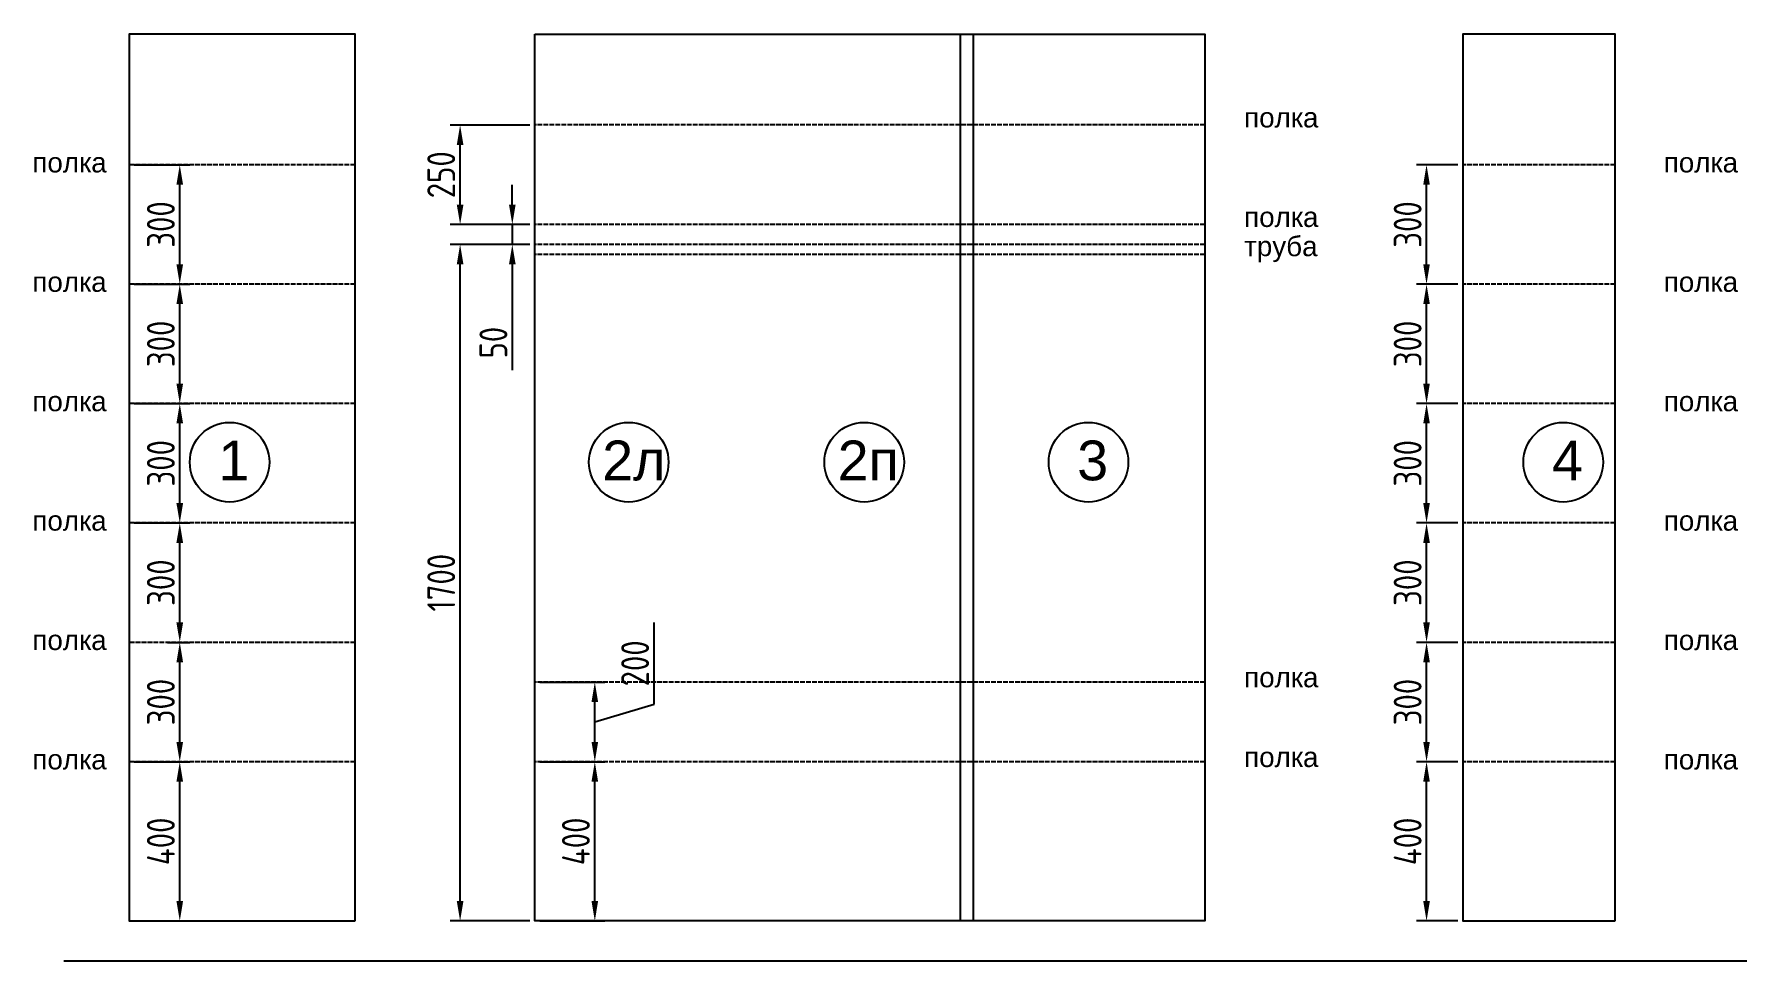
# Model space of a CAD drawing. Header units: millimetres. Extents: x 1713 to 34496, y -3951 to 9799.
# Drawn here: x 8046 to 12350, y 7471 to 9799 of the extents above; entities that cross this region are included whole.
import ezdxf

# ---------------------------------------------------------------- set-up
doc = ezdxf.new("R2010")
doc.units = ezdxf.units.MM
doc.linetypes.add('ACAD_ISO02W100', pattern=[15, 12, -3])
doc.styles.add('awcad.labels', font='eskd.shx')
doc.styles.get("Standard").update_dxf_attribs({"font": 'arial.ttf'})
doc.dimstyles.new('awcad.dim.building', dxfattribs={"dimtxt": 3.5, "dimasz": 2.5, "dimexe": 1.25, "dimexo": 0.625, "dimtad": 1, "dimtxsty": 'awcad.labels', "dimcen": 2.5, "dimadec": 0, "dimazin": 0, "dimtfac": 1, "dimtmove": 0, "dimatfit": 3, "dimldrblk": 'NONE', "dimfxl": 1, "dimarcsym": 0})

# ---------------------------------------------------------------- blocks, each defined once
blk = doc.blocks.new('*D352')
at = {"color": 0, "linetype": 'ByBlock', "lineweight": -2, "transparency": 16777216}
for p, q in [((8297.6, 7971.2), (8437, 7971.2)), ((8412, 7621.2), (8412, 7921.2)), ((8297.6, 7571.2), (8437, 7571.2))]:
    blk.add_line(p, q, dxfattribs=at)
at = {"color": 0, "linetype": 'ByBlock', "transparency": 16777216}
for points in [[(8403.6, 7921.2), (8420.3, 7921.2), (8412, 7971.2)], [(8403.6, 7621.2), (8420.3, 7621.2), (8412, 7571.2)]]:
    blk.add_solid(points, dxfattribs=at)
at = {"layer": 'Defpoints', "color": 0, "linetype": 'ByBlock', "transparency": 16777216}
for p in [(8285.1, 7971.2), (8412, 7971.2), (8285.1, 7571.2)]:
    blk.add_point(p, dxfattribs=at)
at = {"color": 0, "linetype": 'ByBlock', "lineweight": -2, "transparency": 16777216, "insert": (8364.5, 7771.2), "char_height": 70, "attachment_point": 5, "rotation": 90, "style": 'awcad.labels'}
blk.add_mtext('400', dxfattribs=at)
blk = doc.blocks.new('_None')
blk = doc.blocks.new('*D355')
at = {"color": 0, "linetype": 'ByBlock', "lineweight": -2, "transparency": 16777216}
for p, q in [((8381.4, 8271.2), (8437, 8271.2)), ((8412, 8021.2), (8412, 8221.2)), ((8297.6, 7971.2), (8437, 7971.2))]:
    blk.add_line(p, q, dxfattribs=at)
at = {"color": 0, "linetype": 'ByBlock', "transparency": 16777216}
for points in [[(8403.6, 8221.2), (8420.3, 8221.2), (8412, 8271.2)], [(8403.6, 8021.2), (8420.3, 8021.2), (8412, 7971.2)]]:
    blk.add_solid(points, dxfattribs=at)
at = {"layer": 'Defpoints', "color": 0, "linetype": 'ByBlock', "transparency": 16777216}
for p in [(8368.9, 8271.2), (8412, 8271.2), (8285.1, 7971.2)]:
    blk.add_point(p, dxfattribs=at)
at = {"color": 0, "linetype": 'ByBlock', "lineweight": -2, "transparency": 16777216, "insert": (8364.5, 8121.2), "char_height": 70, "attachment_point": 5, "rotation": 90, "style": 'awcad.labels'}
blk.add_mtext('300', dxfattribs=at)
blk = doc.blocks.new('*D356')
at = {"color": 0, "linetype": 'ByBlock', "lineweight": -2, "transparency": 16777216}
for p, q in [((8297.6, 8571.2), (8437, 8571.2)), ((8412, 8321.2), (8412, 8521.2)), ((8381.4, 8271.2), (8437, 8271.2))]:
    blk.add_line(p, q, dxfattribs=at)
at = {"color": 0, "linetype": 'ByBlock', "transparency": 16777216}
for points in [[(8403.6, 8521.2), (8420.3, 8521.2), (8412, 8571.2)], [(8403.6, 8321.2), (8420.3, 8321.2), (8412, 8271.2)]]:
    blk.add_solid(points, dxfattribs=at)
at = {"layer": 'Defpoints', "color": 0, "linetype": 'ByBlock', "transparency": 16777216}
for p in [(8285.1, 8571.2), (8412, 8571.2), (8368.9, 8271.2)]:
    blk.add_point(p, dxfattribs=at)
at = {"color": 0, "linetype": 'ByBlock', "lineweight": -2, "transparency": 16777216, "insert": (8364.5, 8421.2), "char_height": 70, "attachment_point": 5, "rotation": 90, "style": 'awcad.labels'}
blk.add_mtext('300', dxfattribs=at)
blk = doc.blocks.new('*D357')
at = {"color": 0, "linetype": 'ByBlock', "lineweight": -2, "transparency": 16777216}
for p, q in [((8297.6, 8871.2), (8437, 8871.2)), ((8412, 8621.2), (8412, 8821.2)), ((8297.6, 8571.2), (8437, 8571.2))]:
    blk.add_line(p, q, dxfattribs=at)
at = {"color": 0, "linetype": 'ByBlock', "transparency": 16777216}
for points in [[(8403.6, 8821.2), (8420.3, 8821.2), (8412, 8871.2)], [(8403.6, 8621.2), (8420.3, 8621.2), (8412, 8571.2)]]:
    blk.add_solid(points, dxfattribs=at)
at = {"layer": 'Defpoints', "color": 0, "linetype": 'ByBlock', "transparency": 16777216}
for p in [(8285.1, 8871.2), (8412, 8871.2), (8285.1, 8571.2)]:
    blk.add_point(p, dxfattribs=at)
at = {"color": 0, "linetype": 'ByBlock', "lineweight": -2, "transparency": 16777216, "insert": (8364.5, 8721.2), "char_height": 70, "attachment_point": 5, "rotation": 90, "style": 'awcad.labels'}
blk.add_mtext('300', dxfattribs=at)
blk = doc.blocks.new('*D358')
at = {"color": 0, "linetype": 'ByBlock', "lineweight": -2, "transparency": 16777216}
for p, q in [((8297.6, 9171.2), (8437, 9171.2)), ((8412, 8921.2), (8412, 9121.2)), ((8297.6, 8871.2), (8437, 8871.2))]:
    blk.add_line(p, q, dxfattribs=at)
at = {"color": 0, "linetype": 'ByBlock', "transparency": 16777216}
for points in [[(8403.6, 9121.2), (8420.3, 9121.2), (8412, 9171.2)], [(8403.6, 8921.2), (8420.3, 8921.2), (8412, 8871.2)]]:
    blk.add_solid(points, dxfattribs=at)
at = {"layer": 'Defpoints', "color": 0, "linetype": 'ByBlock', "transparency": 16777216}
for p in [(8285.1, 9171.2), (8412, 9171.2), (8285.1, 8871.2)]:
    blk.add_point(p, dxfattribs=at)
at = {"color": 0, "linetype": 'ByBlock', "lineweight": -2, "transparency": 16777216, "insert": (8364.5, 9021.2), "char_height": 70, "attachment_point": 5, "rotation": 90, "style": 'awcad.labels'}
blk.add_mtext('300', dxfattribs=at)
blk = doc.blocks.new('*D359')
at = {"color": 0, "linetype": 'ByBlock', "lineweight": -2, "transparency": 16777216}
for p, q in [((8297.6, 9471.2), (8437, 9471.2)), ((8412, 9221.2), (8412, 9421.2)), ((8297.6, 9171.2), (8437, 9171.2))]:
    blk.add_line(p, q, dxfattribs=at)
at = {"color": 0, "linetype": 'ByBlock', "transparency": 16777216}
for points in [[(8403.6, 9421.2), (8420.3, 9421.2), (8412, 9471.2)], [(8403.6, 9221.2), (8420.3, 9221.2), (8412, 9171.2)]]:
    blk.add_solid(points, dxfattribs=at)
at = {"layer": 'Defpoints', "color": 0, "linetype": 'ByBlock', "transparency": 16777216}
for p in [(8285.1, 9471.2), (8412, 9471.2), (8285.1, 9171.2)]:
    blk.add_point(p, dxfattribs=at)
at = {"color": 0, "linetype": 'ByBlock', "lineweight": -2, "transparency": 16777216, "insert": (8364.5, 9321.2), "char_height": 70, "attachment_point": 5, "rotation": 90, "style": 'awcad.labels'}
blk.add_mtext('300', dxfattribs=at)
blk = doc.blocks.new('*D374')
at = {"color": 0, "linetype": 'ByBlock', "lineweight": -2, "transparency": 16777216}
for p, q in [((9317.1, 7971.2), (9480.1, 7971.2)), ((9455.1, 7621.2), (9455.1, 7921.2)), ((9317.1, 7571.2), (9480.1, 7571.2))]:
    blk.add_line(p, q, dxfattribs=at)
at = {"color": 0, "linetype": 'ByBlock', "transparency": 16777216}
for points in [[(9446.8, 7921.2), (9463.4, 7921.2), (9455.1, 7971.2)], [(9446.8, 7621.2), (9463.4, 7621.2), (9455.1, 7571.2)]]:
    blk.add_solid(points, dxfattribs=at)
at = {"layer": 'Defpoints', "color": 0, "linetype": 'ByBlock', "transparency": 16777216}
for p in [(9304.6, 7971.2), (9455.1, 7971.2), (9304.6, 7571.2)]:
    blk.add_point(p, dxfattribs=at)
at = {"color": 0, "linetype": 'ByBlock', "lineweight": -2, "transparency": 16777216, "insert": (9407.6, 7771.2), "char_height": 70, "attachment_point": 5, "rotation": 90, "style": 'awcad.labels'}
blk.add_mtext('400', dxfattribs=at)
blk = doc.blocks.new('*D377')
at = {"color": 0, "linetype": 'ByBlock', "lineweight": -2, "transparency": 16777216}
for p, q in [((9603.9, 8115.9), (9603.9, 8320.9)), ((9317.1, 8171.2), (9480.1, 8171.2)), ((9455.1, 8021.2), (9455.1, 8121.2)), ((9455.1, 8071.2), (9603.9, 8115.9)), ((9317.1, 7971.2), (9480.1, 7971.2))]:
    blk.add_line(p, q, dxfattribs=at)
at = {"color": 0, "linetype": 'ByBlock', "transparency": 16777216}
for points in [[(9446.8, 8121.2), (9463.4, 8121.2), (9455.1, 8171.2)], [(9446.8, 8021.2), (9463.4, 8021.2), (9455.1, 7971.2)]]:
    blk.add_solid(points, dxfattribs=at)
at = {"layer": 'Defpoints', "color": 0, "linetype": 'ByBlock', "transparency": 16777216}
for p in [(9304.6, 8171.2), (9455.1, 8171.2), (9304.6, 7971.2)]:
    blk.add_point(p, dxfattribs=at)
at = {"color": 0, "linetype": 'ByBlock', "lineweight": -2, "transparency": 16777216, "insert": (9556.4, 8218.4), "char_height": 70, "attachment_point": 5, "rotation": 90, "style": 'awcad.labels'}
blk.add_mtext('200', dxfattribs=at)
blk = doc.blocks.new('*D380')
at = {"color": 0, "linetype": 'ByBlock', "lineweight": -2, "transparency": 16777216}
for p, q in [((9292.1, 9271.2), (9091.6, 9271.2)), ((9116.6, 7621.2), (9116.6, 9221.2)), ((9292.1, 7571.2), (9091.6, 7571.2))]:
    blk.add_line(p, q, dxfattribs=at)
at = {"color": 0, "linetype": 'ByBlock', "transparency": 16777216}
for points in [[(9108.2, 9221.2), (9124.9, 9221.2), (9116.6, 9271.2)], [(9108.2, 7621.2), (9124.9, 7621.2), (9116.6, 7571.2)]]:
    blk.add_solid(points, dxfattribs=at)
at = {"layer": 'Defpoints', "color": 0, "linetype": 'ByBlock', "transparency": 16777216}
for p in [(9116.6, 9271.2), (9304.6, 9271.2), (9304.6, 7571.2)]:
    blk.add_point(p, dxfattribs=at)
at = {"color": 0, "linetype": 'ByBlock', "lineweight": -2, "transparency": 16777216, "insert": (9069.1, 8421.2), "char_height": 70, "attachment_point": 5, "rotation": 90, "style": 'awcad.labels'}
blk.add_mtext('1700', dxfattribs=at)
blk = doc.blocks.new('*D383')
at = {"color": 0, "linetype": 'ByBlock', "lineweight": -2, "transparency": 16777216}
for p, q in [((9292.1, 9571.2), (9091.6, 9571.2)), ((9116.6, 9371.2), (9116.6, 9521.2)), ((9292.1, 9321.2), (9091.6, 9321.2))]:
    blk.add_line(p, q, dxfattribs=at)
at = {"color": 0, "linetype": 'ByBlock', "transparency": 16777216}
for points in [[(9108.2, 9521.2), (9124.9, 9521.2), (9116.6, 9571.2)], [(9108.2, 9371.2), (9124.9, 9371.2), (9116.6, 9321.2)]]:
    blk.add_solid(points, dxfattribs=at)
at = {"layer": 'Defpoints', "color": 0, "linetype": 'ByBlock', "transparency": 16777216}
for p in [(9116.6, 9571.2), (9304.6, 9571.2), (9304.6, 9321.2)]:
    blk.add_point(p, dxfattribs=at)
at = {"color": 0, "linetype": 'ByBlock', "lineweight": -2, "transparency": 16777216, "insert": (9069.1, 9446.2), "char_height": 70, "attachment_point": 5, "rotation": 90, "style": 'awcad.labels'}
blk.add_mtext('250', dxfattribs=at)
blk = doc.blocks.new('*D387')
at = {"color": 0, "linetype": 'ByBlock', "lineweight": -2, "transparency": 16777216}
for p, q in [((9247.7, 9371.2), (9247.7, 9421.2)), ((9292.1, 9321.2), (9222.7, 9321.2)), ((9247.7, 9321.2), (9247.7, 9271.2)), ((9292.1, 9271.2), (9222.7, 9271.2)), ((9247.7, 9221.2), (9247.7, 8955.1))]:
    blk.add_line(p, q, dxfattribs=at)
at = {"color": 0, "linetype": 'ByBlock', "transparency": 16777216}
for points in [[(9239.4, 9371.2), (9256.1, 9371.2), (9247.7, 9321.2)], [(9239.4, 9221.2), (9256.1, 9221.2), (9247.7, 9271.2)]]:
    blk.add_solid(points, dxfattribs=at)
at = {"layer": 'Defpoints', "color": 0, "linetype": 'ByBlock', "transparency": 16777216}
for p in [(9247.7, 9321.2), (9304.6, 9321.2), (9304.6, 9271.2)]:
    blk.add_point(p, dxfattribs=at)
at = {"color": 0, "linetype": 'ByBlock', "lineweight": -2, "transparency": 16777216, "insert": (9200.2, 9024.3), "char_height": 70, "attachment_point": 5, "rotation": 90, "style": 'awcad.labels'}
blk.add_mtext('50', dxfattribs=at)
blk = doc.blocks.new('*D411')
at = {"color": 0, "linetype": 'ByBlock', "lineweight": -2, "transparency": 16777216}
for p, q in [((11624.1, 7971.2), (11520.4, 7971.2)), ((11545.4, 7621.2), (11545.4, 7921.2)), ((11624.1, 7571.2), (11520.4, 7571.2))]:
    blk.add_line(p, q, dxfattribs=at)
at = {"color": 0, "linetype": 'ByBlock', "transparency": 16777216}
for points in [[(11537.1, 7921.2), (11553.7, 7921.2), (11545.4, 7971.2)], [(11537.1, 7621.2), (11553.7, 7621.2), (11545.4, 7571.2)]]:
    blk.add_solid(points, dxfattribs=at)
at = {"layer": 'Defpoints', "color": 0, "linetype": 'ByBlock', "transparency": 16777216}
for p in [(11545.4, 7971.2), (11636.6, 7971.2), (11636.6, 7571.2)]:
    blk.add_point(p, dxfattribs=at)
at = {"color": 0, "linetype": 'ByBlock', "lineweight": -2, "transparency": 16777216, "insert": (11497.9, 7771.2), "char_height": 70, "attachment_point": 5, "rotation": 90, "style": 'awcad.labels'}
blk.add_mtext('400', dxfattribs=at)
blk = doc.blocks.new('*D408')
at = {"color": 0, "linetype": 'ByBlock', "lineweight": -2, "transparency": 16777216}
for p, q in [((11624.1, 8271.2), (11520.4, 8271.2)), ((11545.4, 8021.2), (11545.4, 8221.2)), ((11624.1, 7971.2), (11520.4, 7971.2))]:
    blk.add_line(p, q, dxfattribs=at)
at = {"color": 0, "linetype": 'ByBlock', "transparency": 16777216}
for points in [[(11537.1, 8221.2), (11553.7, 8221.2), (11545.4, 8271.2)], [(11537.1, 8021.2), (11553.7, 8021.2), (11545.4, 7971.2)]]:
    blk.add_solid(points, dxfattribs=at)
at = {"layer": 'Defpoints', "color": 0, "linetype": 'ByBlock', "transparency": 16777216}
for p in [(11545.4, 8271.2), (11636.6, 8271.2), (11636.6, 7971.2)]:
    blk.add_point(p, dxfattribs=at)
at = {"color": 0, "linetype": 'ByBlock', "lineweight": -2, "transparency": 16777216, "insert": (11497.9, 8121.2), "char_height": 70, "attachment_point": 5, "rotation": 90, "style": 'awcad.labels'}
blk.add_mtext('300', dxfattribs=at)
blk = doc.blocks.new('*D405')
at = {"color": 0, "linetype": 'ByBlock', "lineweight": -2, "transparency": 16777216}
for p, q in [((11624.1, 8571.2), (11520.4, 8571.2)), ((11545.4, 8321.2), (11545.4, 8521.2)), ((11624.1, 8271.2), (11520.4, 8271.2))]:
    blk.add_line(p, q, dxfattribs=at)
at = {"color": 0, "linetype": 'ByBlock', "transparency": 16777216}
for points in [[(11537.1, 8521.2), (11553.7, 8521.2), (11545.4, 8571.2)], [(11537.1, 8321.2), (11553.7, 8321.2), (11545.4, 8271.2)]]:
    blk.add_solid(points, dxfattribs=at)
at = {"layer": 'Defpoints', "color": 0, "linetype": 'ByBlock', "transparency": 16777216}
for p in [(11545.4, 8571.2), (11636.6, 8571.2), (11636.6, 8271.2)]:
    blk.add_point(p, dxfattribs=at)
at = {"color": 0, "linetype": 'ByBlock', "lineweight": -2, "transparency": 16777216, "insert": (11497.9, 8421.2), "char_height": 70, "attachment_point": 5, "rotation": 90, "style": 'awcad.labels'}
blk.add_mtext('300', dxfattribs=at)
blk = doc.blocks.new('*D402')
at = {"color": 0, "linetype": 'ByBlock', "lineweight": -2, "transparency": 16777216}
for p, q in [((11624.1, 8871.2), (11520.4, 8871.2)), ((11545.4, 8621.2), (11545.4, 8821.2)), ((11624.1, 8571.2), (11520.4, 8571.2))]:
    blk.add_line(p, q, dxfattribs=at)
at = {"color": 0, "linetype": 'ByBlock', "transparency": 16777216}
for points in [[(11537.1, 8821.2), (11553.7, 8821.2), (11545.4, 8871.2)], [(11537.1, 8621.2), (11553.7, 8621.2), (11545.4, 8571.2)]]:
    blk.add_solid(points, dxfattribs=at)
at = {"layer": 'Defpoints', "color": 0, "linetype": 'ByBlock', "transparency": 16777216}
for p in [(11545.4, 8871.2), (11636.6, 8871.2), (11636.6, 8571.2)]:
    blk.add_point(p, dxfattribs=at)
at = {"color": 0, "linetype": 'ByBlock', "lineweight": -2, "transparency": 16777216, "insert": (11497.9, 8721.2), "char_height": 70, "attachment_point": 5, "rotation": 90, "style": 'awcad.labels'}
blk.add_mtext('300', dxfattribs=at)
blk = doc.blocks.new('*D399')
at = {"color": 0, "linetype": 'ByBlock', "lineweight": -2, "transparency": 16777216}
for p, q in [((11624.1, 9171.2), (11520.4, 9171.2)), ((11545.4, 8921.2), (11545.4, 9121.2)), ((11624.1, 8871.2), (11520.4, 8871.2))]:
    blk.add_line(p, q, dxfattribs=at)
at = {"color": 0, "linetype": 'ByBlock', "transparency": 16777216}
for points in [[(11537.1, 9121.2), (11553.7, 9121.2), (11545.4, 9171.2)], [(11537.1, 8921.2), (11553.7, 8921.2), (11545.4, 8871.2)]]:
    blk.add_solid(points, dxfattribs=at)
at = {"layer": 'Defpoints', "color": 0, "linetype": 'ByBlock', "transparency": 16777216}
for p in [(11545.4, 9171.2), (11636.6, 9171.2), (11636.6, 8871.2)]:
    blk.add_point(p, dxfattribs=at)
at = {"color": 0, "linetype": 'ByBlock', "lineweight": -2, "transparency": 16777216, "insert": (11497.9, 9021.2), "char_height": 70, "attachment_point": 5, "rotation": 90, "style": 'awcad.labels'}
blk.add_mtext('300', dxfattribs=at)
blk = doc.blocks.new('*D396')
at = {"color": 0, "linetype": 'ByBlock', "lineweight": -2, "transparency": 16777216}
for p, q in [((11624.1, 9471.2), (11520.4, 9471.2)), ((11545.4, 9221.2), (11545.4, 9421.2)), ((11624.1, 9171.2), (11520.4, 9171.2))]:
    blk.add_line(p, q, dxfattribs=at)
at = {"color": 0, "linetype": 'ByBlock', "transparency": 16777216}
for points in [[(11537.1, 9421.2), (11553.7, 9421.2), (11545.4, 9471.2)], [(11537.1, 9221.2), (11553.7, 9221.2), (11545.4, 9171.2)]]:
    blk.add_solid(points, dxfattribs=at)
at = {"layer": 'Defpoints', "color": 0, "linetype": 'ByBlock', "transparency": 16777216}
for p in [(11545.4, 9471.2), (11636.6, 9471.2), (11636.6, 9171.2)]:
    blk.add_point(p, dxfattribs=at)
at = {"color": 0, "linetype": 'ByBlock', "lineweight": -2, "transparency": 16777216, "insert": (11497.9, 9321.2), "char_height": 70, "attachment_point": 5, "rotation": 90, "style": 'awcad.labels'}
blk.add_mtext('300', dxfattribs=at)

msp = doc.modelspace()

# ---------------------------------------------------------------- linework, layer by layer
at = {"color": 1}
for p, q in [((10373.647, 9799.23), (10373.647, 7571.23)), ((10405.647, 9799.23), (10405.647, 7571.23)), ((8120.801, 7471.23), (12350.128, 7471.23))]:
    msp.add_line(p, q, dxfattribs=at)
at = {"linetype": 'ACAD_ISO02W100'}
for p, q in [((10988.147, 9571.23), (9304.647, 9571.23)), ((8853.067, 9471.23), (8285.067, 9471.23)), ((12019.647, 9471.23), (11636.647, 9471.23)), ((10988.147, 9321.23), (9304.647, 9321.23)), ((10988.147, 9271.23), (9304.647, 9271.23)), ((10988.147, 9246.23), (9304.647, 9246.23)), ((8853.067, 9171.23), (8285.067, 9171.23)), ((12019.647, 9171.23), (11636.647, 9171.23)), ((8853.067, 8871.23), (8285.067, 8871.23)), ((12019.647, 8871.23), (11636.647, 8871.23)), ((8853.067, 8571.23), (8285.067, 8571.23)), ((12019.647, 8571.23), (11636.647, 8571.23)), ((8853.067, 8271.23), (8285.067, 8271.23)), ((12019.647, 8271.23), (11636.647, 8271.23)), ((10988.147, 8171.23), (9304.647, 8171.23)), ((8853.067, 7971.23), (8285.067, 7971.23)), ((10988.147, 7971.23), (9304.647, 7971.23)), ((12019.647, 7971.23), (11636.647, 7971.23))]:
    msp.add_line(p, q, dxfattribs=at)
at = {"color": 1}
for points in [[(8853.067, 7571.23), (8853.067, 9799.23), (8285.067, 9799.23), (8285.067, 7571.23)], [(9304.647, 9799.23), (10988.147, 9799.23), (10988.147, 7571.23), (9304.647, 7571.23)], [(12019.647, 7571.23), (12019.647, 9799.23), (11636.647, 9799.23), (11636.647, 7571.23)]]:
    msp.add_lwpolyline(points, close=True, dxfattribs=at)
for centre in [(8537.341, 8723.908), (9540.29, 8723.908), (10132.149, 8723.908), (10695.728, 8723.908), (11888.921, 8723.908)]:
    msp.add_circle(centre, 100)

# ---------------------------------------------------------------- texts
for s, p in [('полка', (11086.906, 9565.057)), ('полка', (8041.439, 9452.025)), ('полка', (12141.546, 9452.025)), ('полка', (11086.906, 9315.057)), ('труба', (11086.906, 9241.617)), ('полка', (8041.439, 9152.025)), ('полка', (12141.546, 9152.025)), ('полка', (8041.439, 8852.025)), ('полка', (12141.546, 8852.025)), ('полка', (8041.439, 8552.025)), ('полка', (12141.546, 8552.025)), ('полка', (8041.439, 8252.025)), ('полка', (12141.546, 8252.025)), ('полка', (11086.906, 8158.413)), ('полка', (8041.439, 7952.025)), ('полка', (11086.906, 7957.999)), ('полка', (12141.546, 7952.025))]:
    msp.add_text(s, height=50).set_placement(p)
at = {"char_height": 100, "attachment_point": 1}
for s, insert in [('1', (8509.083, 8778.348)), ('2л', (9473.652, 8778.348)), ('2п', (10065.511, 8778.348)), ('3', (10667.47, 8778.348)), ('4', (11860.663, 8778.348))]:
    msp.add_mtext(s, dxfattribs=dict(at, insert=insert))

# ---------------------------------------------------------------- dimensions: what is measured, and where the dimension line sits
at = {"color": 253, "linetype": 'ByBlock', "lineweight": -2}
for base, p1, p2, picture, middle in [((9116.561, 9571.23), (9304.647, 9321.23), (9304.647, 9571.23), '*D383', (9069.061, 9446.23)), ((8411.955, 9471.23), (8285.067, 9171.23), (8285.067, 9471.23), '*D359', (8364.455, 9321.23)), ((11545.388, 9471.23), (11636.647, 9171.23), (11636.647, 9471.23), '*D396', (11497.888, 9321.23)), ((8411.955, 9171.23), (8285.067, 8871.23), (8285.067, 9171.23), '*D358', (8364.455, 9021.23)), ((11545.388, 9171.23), (11636.647, 8871.23), (11636.647, 9171.23), '*D399', (11497.888, 9021.23)), ((8411.955, 8871.23), (8285.067, 8571.23), (8285.067, 8871.23), '*D357', (8364.455, 8721.23)), ((11545.388, 8871.23), (11636.647, 8571.23), (11636.647, 8871.23), '*D402', (11497.888, 8721.23)), ((8411.955, 8571.23), (8368.893, 8271.23), (8285.067, 8571.23), '*D356', (8364.455, 8421.23)), ((11545.388, 8571.23), (11636.647, 8271.23), (11636.647, 8571.23), '*D405', (11497.888, 8421.23)), ((9455.117, 8171.23), (9304.647, 7971.23), (9304.647, 8171.23), '*D377', (9556.367, 8128.355)), ((8411.955, 8271.23), (8285.067, 7971.23), (8368.893, 8271.23), '*D355', (8364.455, 8121.23)), ((11545.388, 8271.23), (11636.647, 7971.23), (11636.647, 8271.23), '*D408', (11497.888, 8121.23)), ((9455.117, 7971.23), (9304.647, 7571.23), (9304.647, 7971.23), '*D374', (9407.617, 7771.23)), ((11545.388, 7971.23), (11636.647, 7571.23), (11636.647, 7971.23), '*D411', (11497.888, 7771.23))]:
    dim = msp.add_linear_dim(base=base, p1=p1, p2=p2, angle=90, dimstyle='awcad.dim.building', dxfattribs=at)
    dim.commit()
    dim.dimension.update_dxf_attribs({"geometry": picture, "text_midpoint": middle})
for base, p1, p2, picture, middle in [((9247.738, 9321.23), (9304.647, 9271.23), (9304.647, 9321.23), '*D387', (9247.738, 9024.256)), ((9116.561, 9271.23), (9304.647, 7571.23), (9304.647, 9271.23), '*D380', (9116.561, 8421.23)), ((8411.955, 7971.23), (8285.067, 7571.23), (8285.067, 7971.23), '*D352', (8411.955, 7771.23))]:
    dim = msp.add_linear_dim(base=base, p1=p1, p2=p2, angle=90, dimstyle='awcad.dim.building', dxfattribs=at)
    dim.commit()
    dim.dimension.update_dxf_attribs({"geometry": picture, "text_midpoint": middle, "dimtype": 160})

doc.saveas('drawing.dxf')
